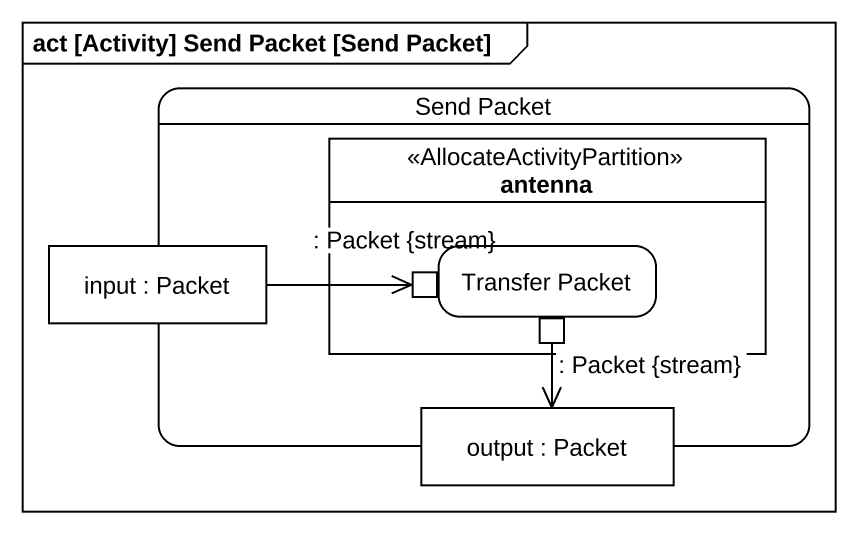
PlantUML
@startuml
mainframe act [Activity] Send Packet [Send Packet]
hide empty description
state "Send Packet" as Send_Packet {
  state antenna <<AllocateActivityPartition>> {
    state "Transfer Packet" as Transfer_Packet {
      state ": Packet {stream}" as Packet_stream <<inputPin>>
      state ": Packet {stream}" as Packet_stream_2 <<outputPin>>
    }
  }
  state "input : Packet" as input <<object>>
  state "output : Packet" as output <<object>>
}
input -right-> Packet_stream
Packet_stream_2 --> output
@enduml
